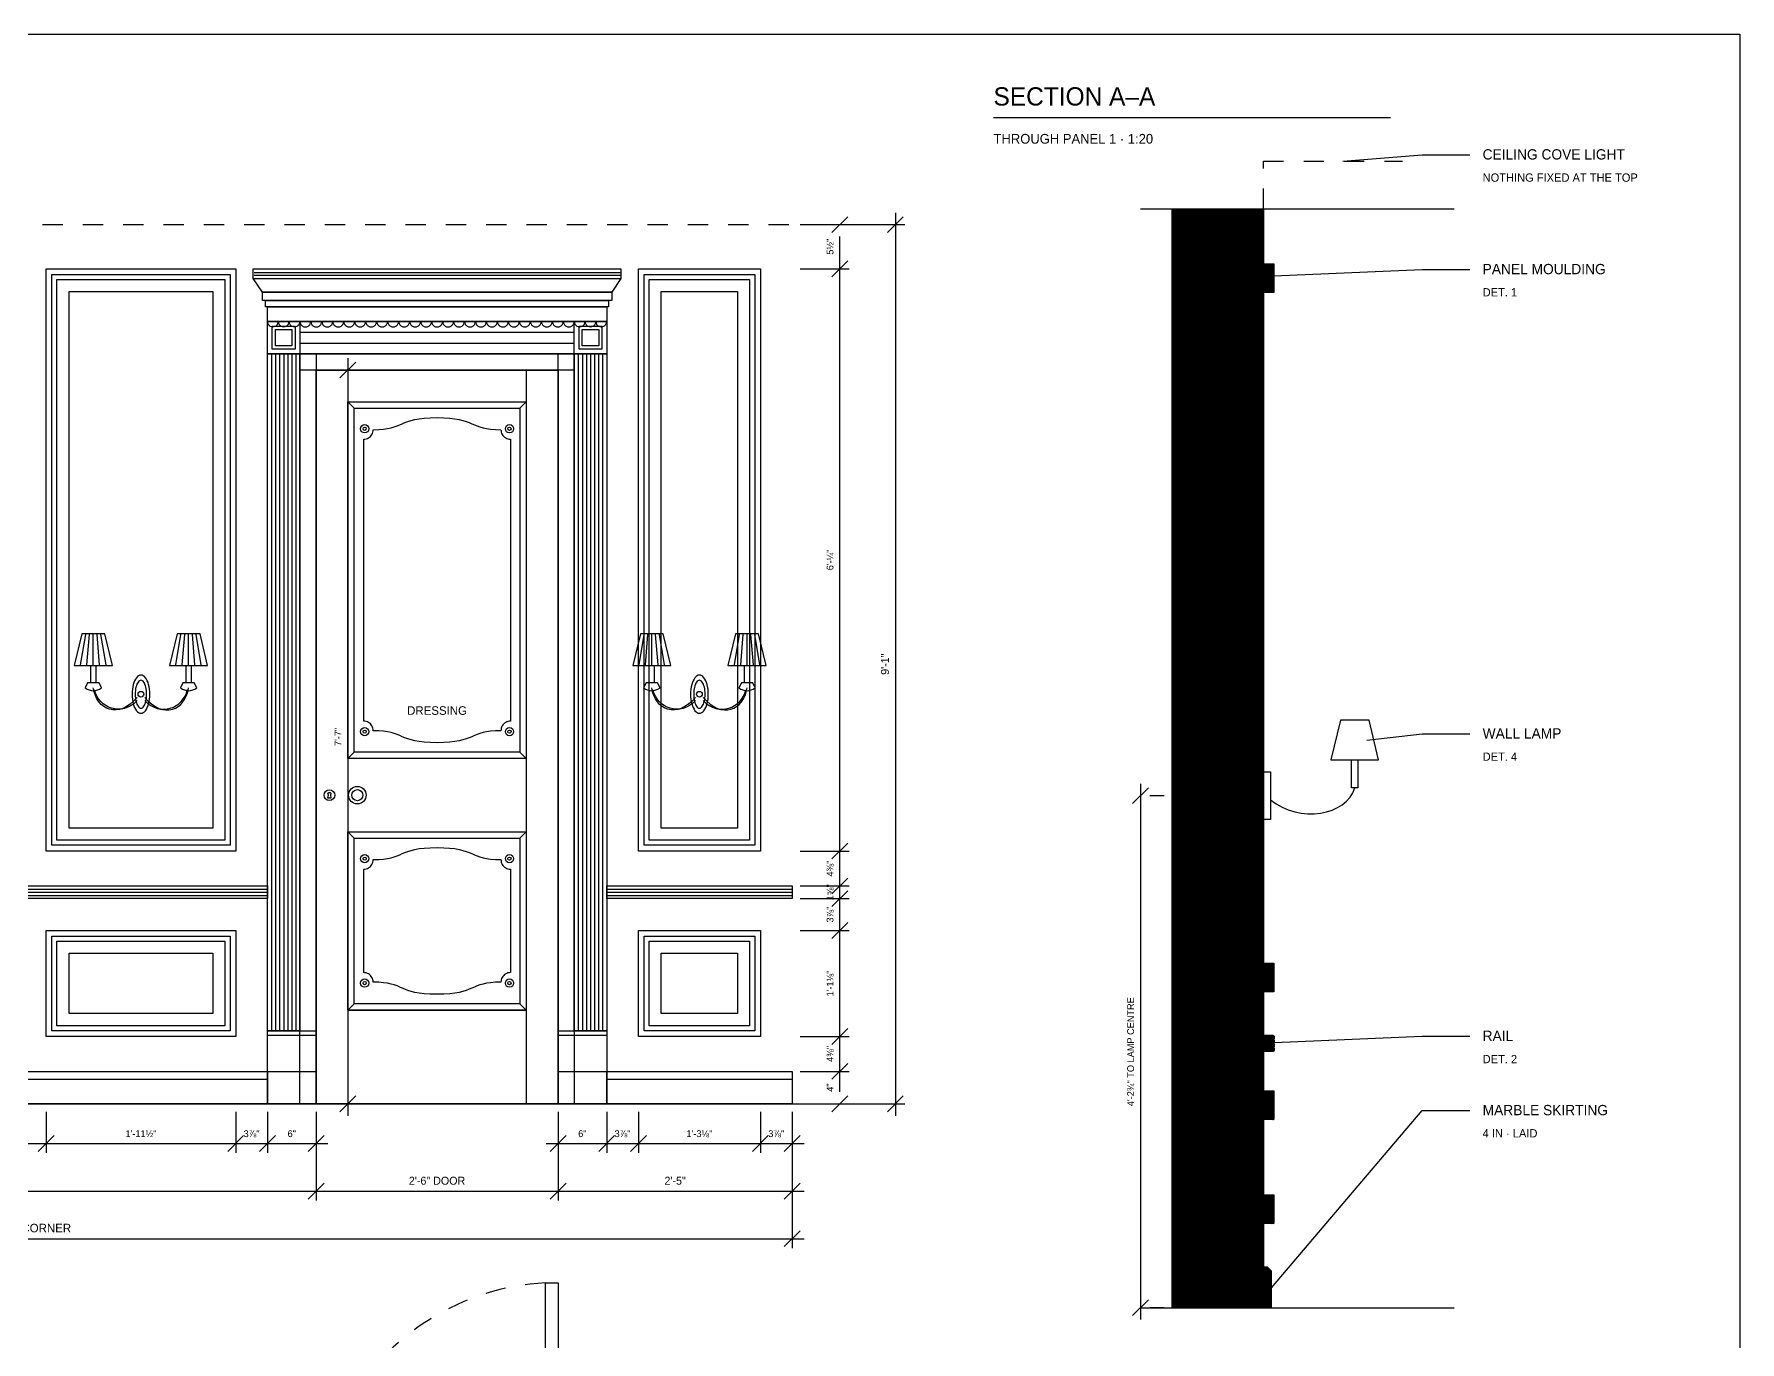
# Model space of a CAD drawing. Header units: inches. Extents: x 0.3 to 16.2, y 0.3 to 11.4.
# Drawn here: x 7.76 to 16.22, y 4.89 to 11.38 of the extents above; entities that cross this region are included whole.
import ezdxf
from ezdxf.enums import TextEntityAlignment as Align

# ---------------------------------------------------------------- set-up
doc = ezdxf.new("R2010")
doc.units = ezdxf.units.IN
doc.header["$LTSCALE"] = 0.009843
doc.header["$MEASUREMENT"] = 0
doc.linetypes.add('DASHED', pattern=[0.6, 0.5, -0.1])
for name, color, linetype in [('DIMENSIONS', 1, 'Continuous'), ('GEOMETRY', 7, 'Continuous'), ('HATCH', 8, 'Continuous'), ('TEXT', 7, 'Continuous')]:
    doc.layers.add(name, color=color, linetype=linetype)

msp = doc.modelspace()

# ---------------------------------------------------------------- hatches: boundary and pattern name
at = {"layer": 'HATCH'}
h = msp.add_hatch(dxfattribs=at)
h.set_pattern_fill('ANSI31', scale=0.015748031)
h.paths.add_polyline_path([(13.4055, 10.5118), (13.8583, 10.5118), (13.8583, 5.061), (13.4055, 5.061), (13.4055, 10.5118)])
h = msp.add_hatch(dxfattribs=at)
h.set_pattern_fill('ANSI31', scale=0.015748031)
h.paths.add_polyline_path([(13.8583, 10.2382), (13.9094, 10.2382), (13.9094, 10.0965), (13.8583, 10.0965), (13.8583, 10.2382)])
h = msp.add_hatch(dxfattribs=at)
h.set_pattern_fill('ANSI31', scale=0.015748031)
h.paths.add_polyline_path([(13.8583, 6.7697), (13.9094, 6.7697), (13.9094, 6.628), (13.8583, 6.628), (13.8583, 6.7697)])
h = msp.add_hatch(dxfattribs=at)
h.set_pattern_fill('ANSI31', scale=0.015748031)
h.paths.add_polyline_path([(13.8583, 6.3327), (13.9035, 6.3327), (13.9048, 6.3328), (13.9061, 6.333), (13.9073, 6.3334), (13.9085, 6.334), (13.9095, 6.3347), (13.9105, 6.3356), (13.9114, 6.3365), (13.9121, 6.3376), (13.9126, 6.3388), (13.9131, 6.34), (13.9133, 6.3412), (13.9134, 6.3425), (13.9133, 6.3438), (13.9131, 6.3451), (13.9126, 6.3463), (13.9121, 6.3474), (13.9114, 6.3485), (13.9105, 6.3495), (13.9095, 6.3503), (13.9085, 6.351), (13.9073, 6.3516), (13.9061, 6.352), (13.9048, 6.3523), (13.9035, 6.3524), (13.9048, 6.3524), (13.9061, 6.3527), (13.9073, 6.3531), (13.9085, 6.3537), (13.9095, 6.3544), (13.9105, 6.3552), (13.9114, 6.3562), (13.9121, 6.3573), (13.9126, 6.3584), (13.9131, 6.3597), (13.9133, 6.3609), (13.9134, 6.3622), (13.9133, 6.3635), (13.9131, 6.3648), (13.9126, 6.366), (13.9121, 6.3671), (13.9114, 6.3682), (13.9105, 6.3692), (13.9095, 6.37), (13.9085, 6.3707), (13.9073, 6.3713), (13.9061, 6.3717), (13.9048, 6.372), (13.9035, 6.372), (13.9048, 6.3721), (13.9061, 6.3724), (13.9073, 6.3728), (13.9085, 6.3734), (13.9095, 6.3741), (13.9105, 6.3749), (13.9114, 6.3759), (13.9121, 6.377), (13.9126, 6.3781), (13.9131, 6.3793), (13.9133, 6.3806), (13.9134, 6.3819), (13.9133, 6.3832), (13.9131, 6.3844), (13.9126, 6.3857), (13.9121, 6.3868), (13.9114, 6.3879), (13.9105, 6.3888), (13.9095, 6.3897), (13.9085, 6.3904), (13.9073, 6.391), (13.9061, 6.3914), (13.9048, 6.3916), (13.9035, 6.3917), (13.9048, 6.3918), (13.9061, 6.3921), (13.9073, 6.3925), (13.9085, 6.3931), (13.9095, 6.3938), (13.9105, 6.3946), (13.9114, 6.3956), (13.9121, 6.3967), (13.9126, 6.3978), (13.9131, 6.399), (13.9133, 6.4003), (13.9134, 6.4016), (13.9133, 6.4029), (13.9131, 6.4041), (13.9126, 6.4053), (13.9121, 6.4065), (13.9114, 6.4076), (13.9105, 6.4085), (13.9095, 6.4094), (13.9085, 6.4101), (13.9073, 6.4107), (13.9061, 6.4111), (13.9048, 6.4113), (13.9035, 6.4114), (13.8583, 6.4114), (13.8583, 6.3327)])
h = msp.add_hatch(dxfattribs=at)
h.set_pattern_fill('ANSI31', scale=0.015748031)
h.paths.add_polyline_path([(13.8583, 6.1358), (13.9094, 6.1358), (13.9094, 5.9941), (13.8583, 5.9941), (13.8583, 6.1358)])
h = msp.add_hatch(dxfattribs=at)
h.set_pattern_fill('ANSI31', scale=0.015748031)
h.paths.add_polyline_path([(13.8583, 5.6201), (13.9094, 5.6201), (13.9094, 5.4783), (13.8583, 5.4783), (13.8583, 5.6201)])
h = msp.add_hatch(dxfattribs=at)
h.set_pattern_fill('ANSI31', scale=0.015748031)
h.paths.add_polyline_path([(13.8583, 5.061), (13.8976, 5.061), (13.8976, 5.2421), (13.878, 5.2618), (13.8583, 5.2618), (13.8583, 5.061)])

# ---------------------------------------------------------------- linework, layer by layer
at = {"layer": 'DIMENSIONS'}
for p, q in [((12.0331, 10.4921), (12.0331, 6.0134)), ((11.5606, 10.4331), (11.8047, 10.4331)), ((11.5606, 10.4331), (12.0803, 10.4331)), ((11.7181, 10.3937), (11.7969, 10.4724)), ((11.9937, 10.3937), (12.0724, 10.4724)), ((11.7575, 6.1315), (11.7575, 10.374)), ((11.7181, 10.1748), (11.7969, 10.2535)), ((11.5606, 10.2142), (11.8047, 10.2142)), ((9.2787, 9.6724), (9.3575, 9.7512)), ((9.3181, 9.7709), (9.3181, 6.0134)), ((9.2, 9.7118), (9.3654, 9.7118)), ((13.2087, 7.561), (13.2874, 7.6398)), ((13.248, 7.6594), (13.248, 5.002)), ((13.3661, 7.6004), (13.2953, 7.6004)), ((11.7181, 7.2866), (11.7969, 7.3654)), ((11.5606, 7.326), (11.8047, 7.326)), ((11.7181, 7.1134), (11.7969, 7.1921)), ((11.5606, 7.1528), (11.8047, 7.1528)), ((11.7181, 7.0504), (11.7969, 7.1291)), ((11.5606, 7.0898), (11.8047, 7.0898)), ((11.7181, 6.8929), (11.7969, 6.9717)), ((11.5606, 6.9323), (11.8047, 6.9323)), ((11.7181, 6.3669), (11.7969, 6.4457)), ((11.5606, 6.4063), (11.8047, 6.4063)), ((11.7181, 6.1937), (11.7969, 6.2724)), ((11.5606, 6.2331), (11.8047, 6.2331)), ((9.2787, 6.0331), (9.3575, 6.1118)), ((11.7181, 6.0331), (11.7969, 6.1118)), ((11.9937, 6.0331), (12.0724, 6.1118)), ((7.8224, 6.0331), (7.8224, 5.8283)), ((8.7622, 6.0331), (8.7622, 5.8283)), ((8.9197, 6.0331), (8.9197, 5.8283)), ((9.1606, 6.0331), (9.1606, 5.8283)), ((9.1606, 6.0331), (9.1606, 5.5921)), ((9.2, 6.0724), (9.3654, 6.0724)), ((10.3606, 6.0331), (10.3606, 5.8283)), ((10.3606, 6.0331), (10.3606, 5.5921)), ((10.6016, 6.0331), (10.6016, 5.8283)), ((10.7591, 6.0331), (10.7591, 5.8283)), ((11.3638, 6.0331), (11.3638, 5.8283)), ((11.5213, 6.0331), (11.5213, 5.8283)), ((11.5213, 6.0331), (11.5213, 5.5921)), ((11.5213, 6.0331), (11.5213, 5.3559)), ((11.5606, 6.0724), (11.8047, 6.0724)), ((11.5606, 6.0724), (12.0803, 6.0724)), ((2.3819, 5.8756), (9.2197, 5.8756)), ((7.7831, 5.8362), (7.8618, 5.915)), ((8.7228, 5.8362), (8.8016, 5.915)), ((8.8803, 5.8362), (8.9591, 5.915)), ((9.1213, 5.8362), (9.2, 5.915)), ((10.3016, 5.8756), (11.5803, 5.8756)), ((10.3213, 5.8362), (10.4, 5.915)), ((10.5622, 5.8362), (10.6409, 5.915)), ((10.7197, 5.8362), (10.7984, 5.915)), ((11.3244, 5.8362), (11.4031, 5.915)), ((11.4819, 5.8362), (11.5606, 5.915)), ((9.1213, 5.6), (9.2, 5.6787)), ((10.3213, 5.6), (10.4, 5.6787)), ((11.4819, 5.6), (11.5606, 5.6787)), ((2.3819, 5.6394), (11.5803, 5.6394)), ((11.4819, 5.3638), (11.5606, 5.4425)), ((2.3819, 5.4031), (11.5803, 5.4031)), ((13.2087, 5.0217), (13.2874, 5.1004)), ((13.3661, 5.061), (13.2953, 5.061))]:
    msp.add_line(p, q, dxfattribs=at)
at = {"layer": 'GEOMETRY'}
for p, q in [((12.5197, 10.9646), (14.4882, 10.9646)), ((13.248, 10.5118), (14.8031, 10.5118)), ((8.8488, 10.1652), (10.6724, 10.1652)), ((8.8535, 10.1958), (10.6677, 10.1958)), ((8.8535, 10.1821), (10.6677, 10.1821)), ((9.0803, 9.8992), (10.4409, 9.8992)), ((9.0803, 9.8457), (10.4409, 9.8457)), ((8.9197, 9.7921), (9.0803, 9.7921)), ((8.9398, 9.7921), (8.9398, 6.4346)), ((8.9598, 9.7921), (8.9598, 6.4346)), ((8.9799, 9.7921), (8.9799, 6.4346)), ((9, 9.7921), (9, 6.4346)), ((9.0201, 9.7921), (9.0201, 6.4346)), ((9.0402, 9.7921), (9.0402, 6.4346)), ((9.0602, 9.7921), (9.0602, 6.4346)), ((10.4409, 9.7921), (10.6016, 9.7921)), ((10.461, 9.7921), (10.461, 6.4346)), ((10.4811, 9.7921), (10.4811, 6.4346)), ((10.5012, 9.7921), (10.5012, 6.4346)), ((10.5213, 9.7921), (10.5213, 6.4346)), ((10.5413, 9.7921), (10.5413, 6.4346)), ((10.5614, 9.7921), (10.5614, 6.4346)), ((10.5815, 9.7921), (10.5815, 6.4346)), ((9.3181, 9.7118), (9.3181, 9.5543)), ((10.2031, 9.7118), (10.2031, 9.5543)), ((9.3181, 9.5543), (10.2031, 9.5543)), ((9.3181, 9.5543), (9.3496, 9.5228)), ((10.2031, 9.5543), (10.1717, 9.5228)), ((7.9931, 8.2488), (8.0183, 8.4)), ((8.0246, 8.2488), (8.0372, 8.4)), ((8.0561, 8.2488), (8.0561, 8.4)), ((8.0876, 8.2488), (8.075, 8.4)), ((8.1191, 8.2488), (8.0939, 8.4)), ((8.4655, 8.2488), (8.4907, 8.4)), ((8.497, 8.2488), (8.5096, 8.4)), ((8.5285, 8.2488), (8.5285, 8.4)), ((8.56, 8.2488), (8.5474, 8.4)), ((8.5915, 8.2488), (8.5663, 8.4)), ((10.7622, 8.2488), (10.7874, 8.4)), ((10.7937, 8.2488), (10.8063, 8.4)), ((10.8252, 8.2488), (10.8252, 8.4)), ((10.8567, 8.2488), (10.8441, 8.4)), ((10.8882, 8.2488), (10.863, 8.4)), ((11.2346, 8.2488), (11.2598, 8.4)), ((11.2661, 8.2488), (11.2787, 8.4)), ((11.2976, 8.2488), (11.2976, 8.4)), ((11.3291, 8.2488), (11.3165, 8.4)), ((11.3606, 8.2488), (11.3354, 8.4)), ((9.3181, 7.7843), (9.3496, 7.8157)), ((9.3181, 7.7843), (9.3181, 7.422)), ((10.2031, 7.7843), (10.1717, 7.8157)), ((10.2031, 7.7843), (10.2031, 7.422)), ((9.3181, 7.422), (9.3496, 7.3906)), ((10.2031, 7.422), (10.1717, 7.3906)), ((2.4409, 7.137), (8.9197, 7.137)), ((2.4409, 7.1213), (8.9197, 7.1213)), ((2.4409, 7.1055), (8.9197, 7.1055)), ((10.6016, 7.137), (11.5213, 7.137)), ((10.6016, 7.1213), (11.5213, 7.1213)), ((10.6016, 7.1055), (11.5213, 7.1055)), ((9.3181, 6.537), (9.3496, 6.5685)), ((9.3181, 6.537), (10.2031, 6.537)), ((9.3181, 6.537), (9.3181, 6.0724)), ((10.2031, 6.537), (10.1717, 6.5685)), ((10.2031, 6.537), (10.2031, 6.0724)), ((8.9197, 6.4126), (9.1606, 6.4126)), ((10.3606, 6.4126), (10.6016, 6.4126)), ((2.8819, 6.1937), (8.9197, 6.1937)), ((8.9197, 6.2331), (9.1606, 6.2331)), ((10.3606, 6.2331), (10.6016, 6.2331)), ((10.6016, 6.1937), (11.5213, 6.1937)), ((2.2047, 6.0724), (11.7575, 6.0724)), ((13.248, 5.061), (14.8031, 5.061))]:
    msp.add_line(p, q, dxfattribs=at)
at = {"layer": 'GEOMETRY', "linetype": 'DASHED'}
msp.add_line((2.2047, 10.4331), (11.7575, 10.4331), dxfattribs=at)
at = {"layer": 'GEOMETRY'}
for points in [[(0.315, 11.378), (16.2205, 11.378), (16.2205, 0.315), (0.315, 0.315), (0.315, 11.378)], [(14.252, 10.748), (14.6457, 10.7795), (14.8819, 10.7795)], [(13.4055, 10.5118), (13.8583, 10.5118), (13.8583, 5.061), (13.4055, 5.061), (13.4055, 10.5118)], [(13.8583, 10.2382), (13.9094, 10.2382), (13.9094, 10.0965), (13.8583, 10.0965), (13.8583, 10.2382)], [(7.8224, 10.2142), (8.7622, 10.2142), (8.7622, 7.326), (7.8224, 7.326), (7.8224, 10.2142)], [(7.8507, 10.1858), (8.7339, 10.1858), (8.7339, 7.3543), (7.8507, 7.3543), (7.8507, 10.1858)], [(7.8759, 10.1606), (8.7087, 10.1606), (8.7087, 7.3795), (7.8759, 7.3795), (7.8759, 10.1606)], [(8.8488, 10.2142), (10.6724, 10.2142), (10.6724, 10.1652), (10.6268, 10.0976), (8.8945, 10.0976), (8.8488, 10.1652), (8.8488, 10.2142)], [(10.7591, 10.2142), (11.3638, 10.2142), (11.3638, 7.326), (10.7591, 7.326), (10.7591, 10.2142)], [(10.7874, 10.1858), (11.3354, 10.1858), (11.3354, 7.3543), (10.7874, 7.3543), (10.7874, 10.1858)], [(10.8126, 10.1606), (11.3102, 10.1606), (11.3102, 7.3795), (10.8126, 7.3795), (10.8126, 10.1606)], [(13.9094, 10.1791), (14.6457, 10.2106), (14.8819, 10.2106)], [(7.9357, 10.1008), (8.6488, 10.1008), (8.6488, 7.4394), (7.9357, 7.4394), (7.9357, 10.1008)], [(8.8945, 10.0976), (10.6268, 10.0976), (10.6268, 10.0567), (8.8945, 10.0567), (8.8945, 10.0976)], [(10.8724, 10.1008), (11.2504, 10.1008), (11.2504, 7.4394), (10.8724, 7.4394), (10.8724, 10.1008)], [(8.9102, 10.0567), (10.611, 10.0567), (10.611, 10.0252), (8.9102, 10.0252), (8.9102, 10.0567)], [(8.9197, 10.0252), (10.6016, 10.0252), (10.6016, 9.9528), (8.9197, 9.9528), (8.9197, 10.0252)], [(8.9197, 9.9528), (9.0803, 9.9528), (9.0803, 6.4346), (8.9197, 6.4346), (8.9197, 9.9528)], [(8.9197, 9.9528), (10.6016, 9.9528), (10.6016, 9.7921), (8.9197, 9.7921), (8.9197, 9.9528)], [(8.9197, 9.9528), (9.0803, 9.9528), (9.0803, 9.7921), (8.9197, 9.7921), (8.9197, 9.9528)], [(8.9433, 9.9291), (9.0567, 9.9291), (9.0567, 9.8157), (8.9433, 9.8157), (8.9433, 9.9291)], [(8.9591, 9.9134), (9.0409, 9.9134), (9.0409, 9.8315), (8.9591, 9.8315), (8.9591, 9.9134)], [(10.4409, 9.9528), (10.6016, 9.9528), (10.6016, 6.4346), (10.4409, 6.4346), (10.4409, 9.9528)], [(10.4409, 9.9528), (10.6016, 9.9528), (10.6016, 9.7921), (10.4409, 9.7921), (10.4409, 9.9528)], [(10.4646, 9.9291), (10.578, 9.9291), (10.578, 9.8157), (10.4646, 9.8157), (10.4646, 9.9291)], [(10.4803, 9.9134), (10.5622, 9.9134), (10.5622, 9.8315), (10.4803, 9.8315), (10.4803, 9.9134)], [(9.0803, 9.7921), (9.1606, 9.7921), (9.1606, 6.0724), (9.0803, 6.0724), (9.0803, 9.7921)], [(9.0803, 9.7921), (10.4409, 9.7921), (10.4409, 9.7118), (9.0803, 9.7118), (9.0803, 9.7921)], [(10.3606, 9.7921), (10.4409, 9.7921), (10.4409, 6.0724), (10.3606, 6.0724), (10.3606, 9.7921)], [(9.1606, 9.7118), (10.3606, 9.7118), (10.3606, 6.0724), (9.1606, 6.0724), (9.1606, 9.7118)], [(9.1606, 9.7118), (10.3606, 9.7118), (10.3606, 6.0724), (9.1606, 6.0724), (9.1606, 9.7118)], [(9.3181, 9.5543), (10.2031, 9.5543), (10.2031, 7.7843), (9.3181, 7.7843), (9.3181, 9.5543)], [(9.3496, 9.5228), (10.1717, 9.5228), (10.1717, 7.8157), (9.3496, 7.8157), (9.3496, 9.5228)], [(9.3969, 7.9701), (9.3969, 9.3685)], [(10.1244, 9.3685), (10.1244, 7.9701)], [(7.9616, 8.2457), (8.1506, 8.2457), (8.1128, 8.4031), (7.9994, 8.4031), (7.9616, 8.2457)], [(8.434, 8.2457), (8.623, 8.2457), (8.5852, 8.4031), (8.4718, 8.4031), (8.434, 8.2457)], [(10.7307, 8.2457), (10.9197, 8.2457), (10.8819, 8.4031), (10.7685, 8.4031), (10.7307, 8.2457)], [(11.2031, 8.2457), (11.3921, 8.2457), (11.3543, 8.4031), (11.2409, 8.4031), (11.2031, 8.2457)], [(8.0435, 8.2457), (8.0687, 8.2457), (8.0687, 8.1606), (8.0435, 8.1606), (8.0435, 8.2457)], [(8.5159, 8.2457), (8.5411, 8.2457), (8.5411, 8.1606), (8.5159, 8.1606), (8.5159, 8.2457)], [(10.8126, 8.2457), (10.8378, 8.2457), (10.8378, 8.1606), (10.8126, 8.1606), (10.8126, 8.2457)], [(11.285, 8.2457), (11.3102, 8.2457), (11.3102, 8.1606), (11.285, 8.1606), (11.285, 8.2457)], [(8.097, 8.1354), (8.0844, 8.1606), (8.0277, 8.1606), (8.0151, 8.1354)], [(8.5694, 8.1354), (8.5569, 8.1606), (8.5002, 8.1606), (8.4876, 8.1354)], [(10.8661, 8.1354), (10.8535, 8.1606), (10.7969, 8.1606), (10.7843, 8.1354)], [(11.3386, 8.1354), (11.326, 8.1606), (11.2693, 8.1606), (11.2567, 8.1354)], [(14.1929, 7.7776), (14.4291, 7.7776), (14.3819, 7.9744), (14.2402, 7.9744), (14.1929, 7.7776)], [(14.3701, 7.876), (14.6457, 7.9075), (14.8819, 7.9075)], [(13.8583, 7.7185), (13.8937, 7.7185), (13.8937, 7.4823), (13.8583, 7.4823), (13.8583, 7.7185)], [(14.2953, 7.7776), (14.3268, 7.7776), (14.3268, 7.6398), (14.2953, 7.6398), (14.2953, 7.7776)], [(9.2315, 7.6047), (9.2339, 7.5874), (9.2197, 7.5874), (9.222, 7.6047)], [(9.3181, 7.422), (10.2031, 7.422), (10.2031, 6.537), (9.3181, 6.537), (9.3181, 7.422)], [(9.3496, 7.3906), (10.1717, 7.3906), (10.1717, 6.5685), (9.3496, 6.5685), (9.3496, 7.3906)], [(9.3969, 6.7228), (9.3969, 7.2362)], [(10.1244, 7.2362), (10.1244, 6.7228)], [(2.4409, 7.1528), (8.9197, 7.1528), (8.9197, 7.0898), (2.4409, 7.0898), (2.4409, 7.1528)], [(10.6016, 7.1528), (11.5213, 7.1528), (11.5213, 7.0898), (10.6016, 7.0898), (10.6016, 7.1528)], [(7.8224, 6.9323), (8.7622, 6.9323), (8.7622, 6.4063), (7.8224, 6.4063), (7.8224, 6.9323)], [(7.8507, 6.9039), (8.7339, 6.9039), (8.7339, 6.4346), (7.8507, 6.4346), (7.8507, 6.9039)], [(7.8759, 6.8787), (8.7087, 6.8787), (8.7087, 6.4598), (7.8759, 6.4598), (7.8759, 6.8787)], [(10.7591, 6.9323), (11.3638, 6.9323), (11.3638, 6.4063), (10.7591, 6.4063), (10.7591, 6.9323)], [(10.7874, 6.9039), (11.3354, 6.9039), (11.3354, 6.4346), (10.7874, 6.4346), (10.7874, 6.9039)], [(10.8126, 6.8787), (11.3102, 6.8787), (11.3102, 6.4598), (10.8126, 6.4598), (10.8126, 6.8787)], [(7.9357, 6.8189), (8.6488, 6.8189), (8.6488, 6.5197), (7.9357, 6.5197), (7.9357, 6.8189)], [(10.8724, 6.8189), (11.2504, 6.8189), (11.2504, 6.5197), (10.8724, 6.5197), (10.8724, 6.8189)], [(13.8583, 6.7697), (13.9094, 6.7697), (13.9094, 6.628), (13.8583, 6.628), (13.8583, 6.7697)], [(8.9197, 6.4346), (9.1606, 6.4346), (9.1606, 6.0724), (8.9197, 6.0724), (8.9197, 6.4346)], [(10.3606, 6.4346), (10.6016, 6.4346), (10.6016, 6.0724), (10.3606, 6.0724), (10.3606, 6.4346)], [(13.9035, 6.4114), (13.8583, 6.4114), (13.8583, 6.3327)], [(13.9134, 6.376), (14.6457, 6.4075), (14.8819, 6.4075)], [(13.8583, 6.3327), (13.9035, 6.3327)], [(2.8819, 6.2331), (8.9197, 6.2331), (8.9197, 6.0724), (2.8819, 6.0724), (2.8819, 6.2331)], [(10.6016, 6.2331), (11.5213, 6.2331), (11.5213, 6.0724), (10.6016, 6.0724), (10.6016, 6.2331)], [(13.8583, 6.1358), (13.9094, 6.1358), (13.9094, 5.9941), (13.8583, 5.9941), (13.8583, 6.1358)], [(13.8976, 5.1594), (14.6457, 6.0394), (14.8819, 6.0394)], [(13.8583, 5.6201), (13.9094, 5.6201), (13.9094, 5.4783), (13.8583, 5.4783), (13.8583, 5.6201)], [(13.8583, 5.061), (13.8976, 5.061), (13.8976, 5.2421), (13.878, 5.2618), (13.8583, 5.2618), (13.8583, 5.061)], [(10.2976, 5.1843), (10.3606, 5.1843), (10.3606, 3.9843), (10.2976, 3.9843), (10.2976, 5.1843)]]:
    msp.add_lwpolyline(points, dxfattribs=at)
at = {"layer": 'GEOMETRY', "linetype": 'DASHED'}
msp.add_lwpolyline([(13.8583, 10.5118), (13.8583, 10.748), (14.5472, 10.748)], dxfattribs=at)
at = {"layer": 'GEOMETRY'}
for centre, radius in [((9.4016, 9.4205), 0.0205), ((9.4016, 9.4205), 0.00819), ((10.1197, 9.4205), 0.0205), ((10.1197, 9.4205), 0.00819), ((8.2923, 8.1039), 0.0142), ((11.0614, 8.1039), 0.0142), ((9.4016, 7.9181), 0.0205), ((9.4016, 7.9181), 0.00819), ((10.1197, 7.9181), 0.0205), ((10.1197, 7.9181), 0.00819), ((9.2268, 7.6031), 0.0268), ((9.3654, 7.6031), 0.0433), ((9.3654, 7.6031), 0.0276), ((9.4016, 7.2882), 0.0205), ((9.4016, 7.2882), 0.00819), ((10.1197, 7.2882), 0.0205), ((10.1197, 7.2882), 0.00819), ((9.4016, 6.6709), 0.0205), ((10.1197, 6.6709), 0.0205), ((9.4016, 6.6709), 0.00819), ((10.1197, 6.6709), 0.00819)]:
    msp.add_circle(centre, radius, dxfattribs=at)
for points, knots in [([(8.9197, 9.9528), (8.9197, 9.9481), (8.9209, 9.9434), (8.9233, 9.9394), (8.9256, 9.9353), (8.929, 9.9319), (8.9331, 9.9296), (8.9371, 9.9272), (8.9418, 9.926), (8.9465, 9.926), (8.9512, 9.926), (8.9558, 9.9272), (8.9598, 9.9296), (8.9639, 9.9319), (8.9673, 9.9353), (8.9696, 9.9394), (8.972, 9.9434), (8.9732, 9.9481), (8.9732, 9.9528)], [0, 0, 0, 0, 1, 1, 1, 2, 2, 2, 3, 3, 3, 4, 4, 4, 5, 5, 5, 6, 6, 6, 6]), ([(8.9732, 9.9528), (8.9732, 9.9481), (8.9745, 9.9434), (8.9768, 9.9394), (8.9792, 9.9353), (8.9825, 9.9319), (8.9866, 9.9296), (8.9907, 9.9272), (8.9953, 9.926), (9, 9.926), (9.0047, 9.926), (9.0093, 9.9272), (9.0134, 9.9296), (9.0175, 9.9319), (9.0208, 9.9353), (9.0232, 9.9394), (9.0255, 9.9434), (9.0268, 9.9481), (9.0268, 9.9528)], [0, 0, 0, 0, 1, 1, 1, 2, 2, 2, 3, 3, 3, 4, 4, 4, 5, 5, 5, 6, 6, 6, 6]), ([(9.0268, 9.9528), (9.0268, 9.9481), (9.028, 9.9434), (9.0304, 9.9394), (9.0327, 9.9353), (9.0361, 9.9319), (9.0402, 9.9296), (9.0442, 9.9272), (9.0488, 9.926), (9.0535, 9.926), (9.0582, 9.926), (9.0629, 9.9272), (9.0669, 9.9296), (9.071, 9.9319), (9.0744, 9.9353), (9.0767, 9.9394), (9.0791, 9.9434), (9.0803, 9.9481), (9.0803, 9.9528)], [0, 0, 0, 0, 1, 1, 1, 2, 2, 2, 3, 3, 3, 4, 4, 4, 5, 5, 5, 6, 6, 6, 6]), ([(9.0803, 9.9528), (9.0803, 9.948), (9.0816, 9.9433), (9.084, 9.9391), (9.0863, 9.935), (9.0898, 9.9316), (9.0939, 9.9292), (9.0981, 9.9268), (9.1028, 9.9255), (9.1075, 9.9255), (9.1123, 9.9255), (9.117, 9.9268), (9.1211, 9.9292), (9.1253, 9.9316), (9.1287, 9.935), (9.1311, 9.9391), (9.1335, 9.9433), (9.1347, 9.948), (9.1347, 9.9528)], [0, 0, 0, 0, 1, 1, 1, 2, 2, 2, 3, 3, 3, 4, 4, 4, 5, 5, 5, 6, 6, 6, 6]), ([(9.1347, 9.9528), (9.1347, 9.948), (9.136, 9.9433), (9.1384, 9.9391), (9.1408, 9.935), (9.1442, 9.9316), (9.1483, 9.9292), (9.1525, 9.9268), (9.1572, 9.9255), (9.162, 9.9255), (9.1667, 9.9255), (9.1714, 9.9268), (9.1756, 9.9292), (9.1797, 9.9316), (9.1831, 9.935), (9.1855, 9.9391), (9.1879, 9.9433), (9.1892, 9.948), (9.1892, 9.9528)], [0, 0, 0, 0, 1, 1, 1, 2, 2, 2, 3, 3, 3, 4, 4, 4, 5, 5, 5, 6, 6, 6, 6]), ([(9.1892, 9.9528), (9.1892, 9.948), (9.1904, 9.9433), (9.1928, 9.9391), (9.1952, 9.935), (9.1986, 9.9316), (9.2028, 9.9292), (9.2069, 9.9268), (9.2116, 9.9255), (9.2164, 9.9255), (9.2212, 9.9255), (9.2258, 9.9268), (9.23, 9.9292), (9.2341, 9.9316), (9.2376, 9.935), (9.2399, 9.9391), (9.2423, 9.9433), (9.2436, 9.948), (9.2436, 9.9528)], [0, 0, 0, 0, 1, 1, 1, 2, 2, 2, 3, 3, 3, 4, 4, 4, 5, 5, 5, 6, 6, 6, 6]), ([(9.2436, 9.9528), (9.2436, 9.948), (9.2448, 9.9433), (9.2472, 9.9391), (9.2496, 9.935), (9.2531, 9.9316), (9.2572, 9.9292), (9.2613, 9.9268), (9.266, 9.9255), (9.2708, 9.9255), (9.2756, 9.9255), (9.2803, 9.9268), (9.2844, 9.9292), (9.2885, 9.9316), (9.292, 9.935), (9.2944, 9.9391), (9.2968, 9.9433), (9.298, 9.948), (9.298, 9.9528)], [0, 0, 0, 0, 1, 1, 1, 2, 2, 2, 3, 3, 3, 4, 4, 4, 5, 5, 5, 6, 6, 6, 6]), ([(9.298, 9.9528), (9.298, 9.948), (9.2993, 9.9433), (9.3017, 9.9391), (9.304, 9.935), (9.3075, 9.9316), (9.3116, 9.9292), (9.3158, 9.9268), (9.3205, 9.9255), (9.3252, 9.9255), (9.33, 9.9255), (9.3347, 9.9268), (9.3388, 9.9292), (9.343, 9.9316), (9.3464, 9.935), (9.3488, 9.9391), (9.3512, 9.9433), (9.3524, 9.948), (9.3524, 9.9528)], [0, 0, 0, 0, 1, 1, 1, 2, 2, 2, 3, 3, 3, 4, 4, 4, 5, 5, 5, 6, 6, 6, 6]), ([(9.3524, 9.9528), (9.3524, 9.948), (9.3537, 9.9433), (9.3561, 9.9391), (9.3585, 9.935), (9.3619, 9.9316), (9.366, 9.9292), (9.3702, 9.9268), (9.3749, 9.9255), (9.3797, 9.9255), (9.3844, 9.9255), (9.3891, 9.9268), (9.3933, 9.9292), (9.3974, 9.9316), (9.4008, 9.935), (9.4032, 9.9391), (9.4056, 9.9433), (9.4069, 9.948), (9.4069, 9.9528)], [0, 0, 0, 0, 1, 1, 1, 2, 2, 2, 3, 3, 3, 4, 4, 4, 5, 5, 5, 6, 6, 6, 6]), ([(9.4069, 9.9528), (9.4069, 9.948), (9.4081, 9.9433), (9.4105, 9.9391), (9.4129, 9.935), (9.4163, 9.9316), (9.4205, 9.9292), (9.4246, 9.9268), (9.4293, 9.9255), (9.4341, 9.9255), (9.4389, 9.9255), (9.4435, 9.9268), (9.4477, 9.9292), (9.4518, 9.9316), (9.4553, 9.935), (9.4576, 9.9391), (9.46, 9.9433), (9.4613, 9.948), (9.4613, 9.9528)], [0, 0, 0, 0, 1, 1, 1, 2, 2, 2, 3, 3, 3, 4, 4, 4, 5, 5, 5, 6, 6, 6, 6]), ([(9.4613, 9.9528), (9.4613, 9.948), (9.4625, 9.9433), (9.4649, 9.9391), (9.4673, 9.935), (9.4708, 9.9316), (9.4749, 9.9292), (9.479, 9.9268), (9.4837, 9.9255), (9.4885, 9.9255), (9.4933, 9.9255), (9.498, 9.9268), (9.5021, 9.9292), (9.5062, 9.9316), (9.5097, 9.935), (9.5121, 9.9391), (9.5145, 9.9433), (9.5157, 9.948), (9.5157, 9.9528)], [0, 0, 0, 0, 1, 1, 1, 2, 2, 2, 3, 3, 3, 4, 4, 4, 5, 5, 5, 6, 6, 6, 6]), ([(9.5157, 9.9528), (9.5157, 9.948), (9.517, 9.9433), (9.5194, 9.9391), (9.5218, 9.935), (9.5252, 9.9316), (9.5293, 9.9292), (9.5335, 9.9268), (9.5382, 9.9255), (9.5429, 9.9255), (9.5477, 9.9255), (9.5524, 9.9268), (9.5565, 9.9292), (9.5607, 9.9316), (9.5641, 9.935), (9.5665, 9.9391), (9.5689, 9.9433), (9.5701, 9.948), (9.5701, 9.9528)], [0, 0, 0, 0, 1, 1, 1, 2, 2, 2, 3, 3, 3, 4, 4, 4, 5, 5, 5, 6, 6, 6, 6]), ([(9.5701, 9.9528), (9.5701, 9.948), (9.5714, 9.9433), (9.5738, 9.9391), (9.5762, 9.935), (9.5796, 9.9316), (9.5837, 9.9292), (9.5879, 9.9268), (9.5926, 9.9255), (9.5974, 9.9255), (9.6021, 9.9255), (9.6068, 9.9268), (9.611, 9.9292), (9.6151, 9.9316), (9.6185, 9.935), (9.6209, 9.9391), (9.6233, 9.9433), (9.6246, 9.948), (9.6246, 9.9528)], [0, 0, 0, 0, 1, 1, 1, 2, 2, 2, 3, 3, 3, 4, 4, 4, 5, 5, 5, 6, 6, 6, 6]), ([(9.6246, 9.9528), (9.6246, 9.948), (9.6258, 9.9433), (9.6282, 9.9391), (9.6306, 9.935), (9.634, 9.9316), (9.6382, 9.9292), (9.6423, 9.9268), (9.647, 9.9255), (9.6518, 9.9255), (9.6566, 9.9255), (9.6612, 9.9268), (9.6654, 9.9292), (9.6695, 9.9316), (9.673, 9.935), (9.6753, 9.9391), (9.6777, 9.9433), (9.679, 9.948), (9.679, 9.9528)], [0, 0, 0, 0, 1, 1, 1, 2, 2, 2, 3, 3, 3, 4, 4, 4, 5, 5, 5, 6, 6, 6, 6]), ([(9.679, 9.9528), (9.679, 9.948), (9.6802, 9.9433), (9.6826, 9.9391), (9.685, 9.935), (9.6885, 9.9316), (9.6926, 9.9292), (9.6967, 9.9268), (9.7014, 9.9255), (9.7062, 9.9255), (9.711, 9.9255), (9.7157, 9.9268), (9.7198, 9.9292), (9.7239, 9.9316), (9.7274, 9.935), (9.7298, 9.9391), (9.7322, 9.9433), (9.7334, 9.948), (9.7334, 9.9528)], [0, 0, 0, 0, 1, 1, 1, 2, 2, 2, 3, 3, 3, 4, 4, 4, 5, 5, 5, 6, 6, 6, 6]), ([(9.7334, 9.9528), (9.7334, 9.948), (9.7347, 9.9433), (9.7371, 9.9391), (9.7395, 9.935), (9.7429, 9.9316), (9.747, 9.9292), (9.7512, 9.9268), (9.7559, 9.9255), (9.7606, 9.9255), (9.7654, 9.9255), (9.7701, 9.9268), (9.7742, 9.9292), (9.7784, 9.9316), (9.7818, 9.935), (9.7842, 9.9391), (9.7866, 9.9433), (9.7878, 9.948), (9.7878, 9.9528)], [0, 0, 0, 0, 1, 1, 1, 2, 2, 2, 3, 3, 3, 4, 4, 4, 5, 5, 5, 6, 6, 6, 6]), ([(9.7878, 9.9528), (9.7878, 9.948), (9.7891, 9.9433), (9.7915, 9.9391), (9.7939, 9.935), (9.7973, 9.9316), (9.8014, 9.9292), (9.8056, 9.9268), (9.8103, 9.9255), (9.8151, 9.9255), (9.8198, 9.9255), (9.8245, 9.9268), (9.8287, 9.9292), (9.8328, 9.9316), (9.8362, 9.935), (9.8386, 9.9391), (9.841, 9.9433), (9.8423, 9.948), (9.8423, 9.9528)], [0, 0, 0, 0, 1, 1, 1, 2, 2, 2, 3, 3, 3, 4, 4, 4, 5, 5, 5, 6, 6, 6, 6]), ([(9.8423, 9.9528), (9.8423, 9.948), (9.8435, 9.9433), (9.8459, 9.9391), (9.8483, 9.935), (9.8517, 9.9316), (9.8559, 9.9292), (9.86, 9.9268), (9.8647, 9.9255), (9.8695, 9.9255), (9.8743, 9.9255), (9.879, 9.9268), (9.8831, 9.9292), (9.8872, 9.9316), (9.8907, 9.935), (9.893, 9.9391), (9.8954, 9.9433), (9.8967, 9.948), (9.8967, 9.9528)], [0, 0, 0, 0, 1, 1, 1, 2, 2, 2, 3, 3, 3, 4, 4, 4, 5, 5, 5, 6, 6, 6, 6]), ([(9.8967, 9.9528), (9.8967, 9.948), (9.898, 9.9433), (9.9003, 9.9391), (9.9027, 9.935), (9.9062, 9.9316), (9.9103, 9.9292), (9.9144, 9.9268), (9.9191, 9.9255), (9.9239, 9.9255), (9.9287, 9.9255), (9.9334, 9.9268), (9.9375, 9.9292), (9.9416, 9.9316), (9.9451, 9.935), (9.9475, 9.9391), (9.9499, 9.9433), (9.9511, 9.948), (9.9511, 9.9528)], [0, 0, 0, 0, 1, 1, 1, 2, 2, 2, 3, 3, 3, 4, 4, 4, 5, 5, 5, 6, 6, 6, 6]), ([(9.9511, 9.9528), (9.9511, 9.948), (9.9524, 9.9433), (9.9548, 9.9391), (9.9572, 9.935), (9.9606, 9.9316), (9.9647, 9.9292), (9.9689, 9.9268), (9.9736, 9.9255), (9.9783, 9.9255), (9.9831, 9.9255), (9.9878, 9.9268), (9.9919, 9.9292), (9.9961, 9.9316), (9.9995, 9.935), (10.0019, 9.9391), (10.0043, 9.9433), (10.0055, 9.948), (10.0055, 9.9528)], [0, 0, 0, 0, 1, 1, 1, 2, 2, 2, 3, 3, 3, 4, 4, 4, 5, 5, 5, 6, 6, 6, 6]), ([(10.0055, 9.9528), (10.0055, 9.948), (10.0068, 9.9433), (10.0092, 9.9391), (10.0116, 9.935), (10.015, 9.9316), (10.0191, 9.9292), (10.0233, 9.9268), (10.028, 9.9255), (10.0328, 9.9255), (10.0375, 9.9255), (10.0422, 9.9268), (10.0464, 9.9292), (10.0505, 9.9316), (10.0539, 9.935), (10.0563, 9.9391), (10.0587, 9.9433), (10.06, 9.948), (10.06, 9.9528)], [0, 0, 0, 0, 1, 1, 1, 2, 2, 2, 3, 3, 3, 4, 4, 4, 5, 5, 5, 6, 6, 6, 6]), ([(10.06, 9.9528), (10.06, 9.948), (10.0612, 9.9433), (10.0636, 9.9391), (10.066, 9.935), (10.0694, 9.9316), (10.0736, 9.9292), (10.0777, 9.9268), (10.0824, 9.9255), (10.0872, 9.9255), (10.092, 9.9255), (10.0967, 9.9268), (10.1008, 9.9292), (10.1049, 9.9316), (10.1084, 9.935), (10.1107, 9.9391), (10.1131, 9.9433), (10.1144, 9.948), (10.1144, 9.9528)], [0, 0, 0, 0, 1, 1, 1, 2, 2, 2, 3, 3, 3, 4, 4, 4, 5, 5, 5, 6, 6, 6, 6]), ([(10.1144, 9.9528), (10.1144, 9.948), (10.1157, 9.9433), (10.118, 9.9391), (10.1204, 9.935), (10.1239, 9.9316), (10.128, 9.9292), (10.1321, 9.9268), (10.1368, 9.9255), (10.1416, 9.9255), (10.1464, 9.9255), (10.1511, 9.9268), (10.1552, 9.9292), (10.1593, 9.9316), (10.1628, 9.935), (10.1652, 9.9391), (10.1676, 9.9433), (10.1688, 9.948), (10.1688, 9.9528)], [0, 0, 0, 0, 1, 1, 1, 2, 2, 2, 3, 3, 3, 4, 4, 4, 5, 5, 5, 6, 6, 6, 6]), ([(10.1688, 9.9528), (10.1688, 9.948), (10.1701, 9.9433), (10.1725, 9.9391), (10.1749, 9.935), (10.1783, 9.9316), (10.1824, 9.9292), (10.1866, 9.9268), (10.1913, 9.9255), (10.196, 9.9255), (10.2008, 9.9255), (10.2055, 9.9268), (10.2096, 9.9292), (10.2138, 9.9316), (10.2172, 9.935), (10.2196, 9.9391), (10.222, 9.9433), (10.2232, 9.948), (10.2232, 9.9528)], [0, 0, 0, 0, 1, 1, 1, 2, 2, 2, 3, 3, 3, 4, 4, 4, 5, 5, 5, 6, 6, 6, 6]), ([(10.2232, 9.9528), (10.2232, 9.948), (10.2245, 9.9433), (10.2269, 9.9391), (10.2293, 9.935), (10.2327, 9.9316), (10.2369, 9.9292), (10.241, 9.9268), (10.2457, 9.9255), (10.2505, 9.9255), (10.2552, 9.9255), (10.2599, 9.9268), (10.2641, 9.9292), (10.2682, 9.9316), (10.2716, 9.935), (10.274, 9.9391), (10.2764, 9.9433), (10.2777, 9.948), (10.2777, 9.9528)], [0, 0, 0, 0, 1, 1, 1, 2, 2, 2, 3, 3, 3, 4, 4, 4, 5, 5, 5, 6, 6, 6, 6]), ([(10.2777, 9.9528), (10.2777, 9.948), (10.2789, 9.9433), (10.2813, 9.9391), (10.2837, 9.935), (10.2871, 9.9316), (10.2913, 9.9292), (10.2954, 9.9268), (10.3001, 9.9255), (10.3049, 9.9255), (10.3097, 9.9255), (10.3144, 9.9268), (10.3185, 9.9292), (10.3226, 9.9316), (10.3261, 9.935), (10.3284, 9.9391), (10.3308, 9.9433), (10.3321, 9.948), (10.3321, 9.9528)], [0, 0, 0, 0, 1, 1, 1, 2, 2, 2, 3, 3, 3, 4, 4, 4, 5, 5, 5, 6, 6, 6, 6]), ([(10.3321, 9.9528), (10.3321, 9.948), (10.3334, 9.9433), (10.3357, 9.9391), (10.3381, 9.935), (10.3416, 9.9316), (10.3457, 9.9292), (10.3498, 9.9268), (10.3545, 9.9255), (10.3593, 9.9255), (10.3641, 9.9255), (10.3688, 9.9268), (10.3729, 9.9292), (10.377, 9.9316), (10.3805, 9.935), (10.3829, 9.9391), (10.3853, 9.9433), (10.3865, 9.948), (10.3865, 9.9528)], [0, 0, 0, 0, 1, 1, 1, 2, 2, 2, 3, 3, 3, 4, 4, 4, 5, 5, 5, 6, 6, 6, 6]), ([(10.3865, 9.9528), (10.3865, 9.948), (10.3878, 9.9433), (10.3902, 9.9391), (10.3926, 9.935), (10.396, 9.9316), (10.4001, 9.9292), (10.4043, 9.9268), (10.409, 9.9255), (10.4137, 9.9255), (10.4185, 9.9255), (10.4232, 9.9268), (10.4273, 9.9292), (10.4315, 9.9316), (10.4349, 9.935), (10.4373, 9.9391), (10.4397, 9.9433), (10.4409, 9.948), (10.4409, 9.9528)], [0, 0, 0, 0, 1, 1, 1, 2, 2, 2, 3, 3, 3, 4, 4, 4, 5, 5, 5, 6, 6, 6, 6]), ([(10.4409, 9.9528), (10.4409, 9.9481), (10.4422, 9.9434), (10.4445, 9.9394), (10.4469, 9.9353), (10.4503, 9.9319), (10.4543, 9.9296), (10.4584, 9.9272), (10.463, 9.926), (10.4677, 9.926), (10.4724, 9.926), (10.477, 9.9272), (10.4811, 9.9296), (10.4852, 9.9319), (10.4886, 9.9353), (10.4909, 9.9394), (10.4933, 9.9434), (10.4945, 9.9481), (10.4945, 9.9528)], [0, 0, 0, 0, 1, 1, 1, 2, 2, 2, 3, 3, 3, 4, 4, 4, 5, 5, 5, 6, 6, 6, 6]), ([(10.4945, 9.9528), (10.4945, 9.9481), (10.4957, 9.9434), (10.4981, 9.9394), (10.5004, 9.9353), (10.5038, 9.9319), (10.5079, 9.9296), (10.5119, 9.9272), (10.5166, 9.926), (10.5213, 9.926), (10.526, 9.926), (10.5306, 9.9272), (10.5346, 9.9296), (10.5387, 9.9319), (10.5421, 9.9353), (10.5444, 9.9394), (10.5468, 9.9434), (10.548, 9.9481), (10.548, 9.9528)], [0, 0, 0, 0, 1, 1, 1, 2, 2, 2, 3, 3, 3, 4, 4, 4, 5, 5, 5, 6, 6, 6, 6]), ([(10.548, 9.9528), (10.548, 9.9481), (10.5493, 9.9434), (10.5516, 9.9394), (10.554, 9.9353), (10.5573, 9.9319), (10.5614, 9.9296), (10.5655, 9.9272), (10.5701, 9.926), (10.5748, 9.926), (10.5795, 9.926), (10.5841, 9.9272), (10.5882, 9.9296), (10.5923, 9.9319), (10.5956, 9.9353), (10.598, 9.9394), (10.6003, 9.9434), (10.6016, 9.9481), (10.6016, 9.9528)], [0, 0, 0, 0, 1, 1, 1, 2, 2, 2, 3, 3, 3, 4, 4, 4, 5, 5, 5, 6, 6, 6, 6]), ([(9.4441, 9.4157), (9.6024, 9.4157), (9.5644, 9.4756), (9.7606, 9.4756), (9.9569, 9.4756), (9.9189, 9.4157), (10.0772, 9.4157)], [0, 0, 0, 0, 1, 1, 1, 2, 2, 2, 2]), ([(9.3969, 9.3685), (9.4051, 9.3685), (9.4133, 9.3707), (9.4205, 9.3748), (9.4277, 9.379), (9.4336, 9.3849), (9.4378, 9.3921), (9.4419, 9.3993), (9.4441, 9.4075), (9.4441, 9.4157)], [0, 0, 0, 0, 1, 1, 1, 2, 2, 2, 3, 3, 3, 3]), ([(10.0772, 9.4157), (10.0772, 9.4075), (10.0793, 9.3993), (10.0835, 9.3921), (10.0876, 9.3849), (10.0936, 9.379), (10.1008, 9.3748), (10.108, 9.3707), (10.1161, 9.3685), (10.1244, 9.3685)], [0, 0, 0, 0, 1, 1, 1, 2, 2, 2, 3, 3, 3, 3]), ([(8.3364, 8.1039), (8.3364, 8.0874), (8.3343, 8.0711), (8.3305, 8.0567), (8.3266, 8.0423), (8.321, 8.0304), (8.3143, 8.0221), (8.3076, 8.0138), (8.3, 8.0094), (8.2923, 8.0094), (8.2845, 8.0094), (8.2769, 8.0138), (8.2702, 8.0221), (8.2635, 8.0304), (8.258, 8.0423), (8.2541, 8.0567), (8.2502, 8.0711), (8.2482, 8.0874), (8.2482, 8.1039), (8.2482, 8.1205), (8.2502, 8.1368), (8.2541, 8.1512), (8.258, 8.1655), (8.2635, 8.1775), (8.2702, 8.1858), (8.2769, 8.1941), (8.2845, 8.1984), (8.2923, 8.1984), (8.3, 8.1984), (8.3076, 8.1941), (8.3143, 8.1858), (8.321, 8.1775), (8.3266, 8.1655), (8.3305, 8.1512), (8.3343, 8.1368), (8.3364, 8.1205), (8.3364, 8.1039)], [0, 0, 0, 0, 1, 1, 1, 2, 2, 2, 3, 3, 3, 4, 4, 4, 5, 5, 5, 6, 6, 6, 7, 7, 7, 8, 8, 8, 9, 9, 9, 10, 10, 10, 11, 11, 11, 12, 12, 12, 12]), ([(8.3206, 8.1039), (8.3206, 8.0918), (8.3193, 8.0798), (8.3168, 8.0693), (8.3143, 8.0588), (8.3108, 8.05), (8.3065, 8.0439), (8.3021, 8.0378), (8.2973, 8.0346), (8.2923, 8.0346), (8.2873, 8.0346), (8.2824, 8.0378), (8.2781, 8.0439), (8.2738, 8.05), (8.2702, 8.0588), (8.2677, 8.0693), (8.2652, 8.0798), (8.2639, 8.0918), (8.2639, 8.1039), (8.2639, 8.1161), (8.2652, 8.128), (8.2677, 8.1386), (8.2702, 8.1491), (8.2738, 8.1579), (8.2781, 8.1639), (8.2824, 8.17), (8.2873, 8.1732), (8.2923, 8.1732), (8.2973, 8.1732), (8.3021, 8.17), (8.3065, 8.1639), (8.3108, 8.1579), (8.3143, 8.1491), (8.3168, 8.1386), (8.3193, 8.128), (8.3206, 8.1161), (8.3206, 8.1039)], [0, 0, 0, 0, 1, 1, 1, 2, 2, 2, 3, 3, 3, 4, 4, 4, 5, 5, 5, 6, 6, 6, 7, 7, 7, 8, 8, 8, 9, 9, 9, 10, 10, 10, 11, 11, 11, 12, 12, 12, 12]), ([(11.1055, 8.1039), (11.1055, 8.0874), (11.1035, 8.0711), (11.0996, 8.0567), (11.0957, 8.0423), (11.0902, 8.0304), (11.0835, 8.0221), (11.0768, 8.0138), (11.0692, 8.0094), (11.0614, 8.0094), (11.0537, 8.0094), (11.0461, 8.0138), (11.0394, 8.0221), (11.0327, 8.0304), (11.0271, 8.0423), (11.0232, 8.0567), (11.0194, 8.0711), (11.0173, 8.0874), (11.0173, 8.1039), (11.0173, 8.1205), (11.0194, 8.1368), (11.0232, 8.1512), (11.0271, 8.1655), (11.0327, 8.1775), (11.0394, 8.1858), (11.0461, 8.1941), (11.0537, 8.1984), (11.0614, 8.1984), (11.0692, 8.1984), (11.0768, 8.1941), (11.0835, 8.1858), (11.0902, 8.1775), (11.0957, 8.1655), (11.0996, 8.1512), (11.1035, 8.1368), (11.1055, 8.1205), (11.1055, 8.1039)], [0, 0, 0, 0, 1, 1, 1, 2, 2, 2, 3, 3, 3, 4, 4, 4, 5, 5, 5, 6, 6, 6, 7, 7, 7, 8, 8, 8, 9, 9, 9, 10, 10, 10, 11, 11, 11, 12, 12, 12, 12]), ([(11.0898, 8.1039), (11.0898, 8.0918), (11.0885, 8.0798), (11.086, 8.0693), (11.0835, 8.0588), (11.0799, 8.05), (11.0756, 8.0439), (11.0713, 8.0378), (11.0664, 8.0346), (11.0614, 8.0346), (11.0564, 8.0346), (11.0516, 8.0378), (11.0472, 8.0439), (11.0429, 8.05), (11.0394, 8.0588), (11.0369, 8.0693), (11.0344, 8.0798), (11.0331, 8.0918), (11.0331, 8.1039), (11.0331, 8.1161), (11.0344, 8.128), (11.0369, 8.1386), (11.0394, 8.1491), (11.0429, 8.1579), (11.0472, 8.1639), (11.0516, 8.17), (11.0564, 8.1732), (11.0614, 8.1732), (11.0664, 8.1732), (11.0713, 8.17), (11.0756, 8.1639), (11.0799, 8.1579), (11.0835, 8.1491), (11.086, 8.1386), (11.0885, 8.128), (11.0898, 8.1161), (11.0898, 8.1039)], [0, 0, 0, 0, 1, 1, 1, 2, 2, 2, 3, 3, 3, 4, 4, 4, 5, 5, 5, 6, 6, 6, 7, 7, 7, 8, 8, 8, 9, 9, 9, 10, 10, 10, 11, 11, 11, 12, 12, 12, 12]), ([(9.4441, 7.9228), (9.4441, 7.9311), (9.4419, 7.9393), (9.4378, 7.9465), (9.4336, 7.9536), (9.4277, 7.9596), (9.4205, 7.9637), (9.4133, 7.9679), (9.4051, 7.9701), (9.3969, 7.9701)], [0, 0, 0, 0, 1, 1, 1, 2, 2, 2, 3, 3, 3, 3]), ([(10.1244, 7.9701), (10.1161, 7.9701), (10.108, 7.9679), (10.1008, 7.9637), (10.0936, 7.9596), (10.0876, 7.9536), (10.0835, 7.9465), (10.0793, 7.9393), (10.0772, 7.9311), (10.0772, 7.9228)], [0, 0, 0, 0, 1, 1, 1, 2, 2, 2, 3, 3, 3, 3]), ([(10.0772, 7.9228), (9.9189, 7.9228), (9.9569, 7.863), (9.7606, 7.863), (9.5644, 7.863), (9.6024, 7.9228), (9.4441, 7.9228)], [0, 0, 0, 0, 1, 1, 1, 2, 2, 2, 2]), ([(9.222, 7.6047), (9.2212, 7.6055), (9.2205, 7.6064), (9.2201, 7.6075), (9.2197, 7.6086), (9.2196, 7.6097), (9.2197, 7.6109), (9.2199, 7.612), (9.2203, 7.6131), (9.2209, 7.614), (9.2216, 7.615), (9.2225, 7.6158), (9.2235, 7.6163), (9.2245, 7.6168), (9.2256, 7.6171), (9.2268, 7.6171), (9.2279, 7.6171), (9.229, 7.6168), (9.2301, 7.6163), (9.2311, 7.6158), (9.2319, 7.615), (9.2326, 7.614), (9.2332, 7.6131), (9.2337, 7.612), (9.2338, 7.6109), (9.2339, 7.6097), (9.2338, 7.6086), (9.2334, 7.6075), (9.233, 7.6064), (9.2323, 7.6055), (9.2315, 7.6047)], [0, 0, 0, 0, 1, 1, 1, 2, 2, 2, 3, 3, 3, 4, 4, 4, 5, 5, 5, 6, 6, 6, 7, 7, 7, 8, 8, 8, 9, 9, 9, 10, 10, 10, 10]), ([(9.3969, 7.2362), (9.4051, 7.2362), (9.4133, 7.2384), (9.4205, 7.2425), (9.4277, 7.2467), (9.4336, 7.2527), (9.4378, 7.2598), (9.4419, 7.267), (9.4441, 7.2752), (9.4441, 7.2835)], [0, 0, 0, 0, 1, 1, 1, 2, 2, 2, 3, 3, 3, 3]), ([(9.4441, 7.2835), (9.6024, 7.2835), (9.5644, 7.3433), (9.7606, 7.3433), (9.9569, 7.3433), (9.9189, 7.2835), (10.0772, 7.2835)], [0, 0, 0, 0, 1, 1, 1, 2, 2, 2, 2]), ([(10.0772, 7.2835), (10.0772, 7.2752), (10.0793, 7.267), (10.0835, 7.2598), (10.0876, 7.2527), (10.0936, 7.2467), (10.1008, 7.2425), (10.108, 7.2384), (10.1161, 7.2362), (10.1244, 7.2362)], [0, 0, 0, 0, 1, 1, 1, 2, 2, 2, 3, 3, 3, 3]), ([(9.4441, 6.6756), (9.4441, 6.6839), (9.4419, 6.692), (9.4378, 6.6992), (9.4336, 6.7064), (9.4277, 6.7124), (9.4205, 6.7165), (9.4133, 6.7207), (9.4051, 6.7228), (9.3969, 6.7228)], [0, 0, 0, 0, 1, 1, 1, 2, 2, 2, 3, 3, 3, 3]), ([(10.1244, 6.7228), (10.1161, 6.7228), (10.108, 6.7207), (10.1008, 6.7165), (10.0936, 6.7124), (10.0876, 6.7064), (10.0835, 6.6992), (10.0793, 6.692), (10.0772, 6.6839), (10.0772, 6.6756)], [0, 0, 0, 0, 1, 1, 1, 2, 2, 2, 3, 3, 3, 3]), ([(10.0772, 6.6756), (9.9189, 6.6756), (9.9569, 6.6157), (9.7606, 6.6157), (9.5644, 6.6157), (9.6024, 6.6756), (9.4441, 6.6756)], [0, 0, 0, 0, 1, 1, 1, 2, 2, 2, 2]), ([(13.9035, 6.3917), (13.9053, 6.3917), (13.907, 6.3922), (13.9085, 6.3931), (13.91, 6.3939), (13.9112, 6.3952), (13.9121, 6.3967), (13.9129, 6.3981), (13.9134, 6.3998), (13.9134, 6.4016), (13.9134, 6.4033), (13.9129, 6.405), (13.9121, 6.4065), (13.9112, 6.408), (13.91, 6.4092), (13.9085, 6.4101), (13.907, 6.411), (13.9053, 6.4114), (13.9035, 6.4114)], [0, 0, 0, 0, 1, 1, 1, 2, 2, 2, 3, 3, 3, 4, 4, 4, 5, 5, 5, 6, 6, 6, 6]), ([(13.9035, 6.372), (13.9053, 6.372), (13.907, 6.3725), (13.9085, 6.3734), (13.91, 6.3742), (13.9112, 6.3755), (13.9121, 6.377), (13.9129, 6.3785), (13.9134, 6.3802), (13.9134, 6.3819), (13.9134, 6.3836), (13.9129, 6.3853), (13.9121, 6.3868), (13.9112, 6.3883), (13.91, 6.3895), (13.9085, 6.3904), (13.907, 6.3913), (13.9053, 6.3917), (13.9035, 6.3917)], [0, 0, 0, 0, 1, 1, 1, 2, 2, 2, 3, 3, 3, 4, 4, 4, 5, 5, 5, 6, 6, 6, 6]), ([(13.9035, 6.3524), (13.9053, 6.3524), (13.907, 6.3528), (13.9085, 6.3537), (13.91, 6.3545), (13.9112, 6.3558), (13.9121, 6.3573), (13.9129, 6.3588), (13.9134, 6.3605), (13.9134, 6.3622), (13.9134, 6.3639), (13.9129, 6.3656), (13.9121, 6.3671), (13.9112, 6.3686), (13.91, 6.3699), (13.9085, 6.3707), (13.907, 6.3716), (13.9053, 6.372), (13.9035, 6.372)], [0, 0, 0, 0, 1, 1, 1, 2, 2, 2, 3, 3, 3, 4, 4, 4, 5, 5, 5, 6, 6, 6, 6]), ([(13.9035, 6.3327), (13.9053, 6.3327), (13.907, 6.3331), (13.9085, 6.334), (13.91, 6.3349), (13.9112, 6.3361), (13.9121, 6.3376), (13.9129, 6.3391), (13.9134, 6.3408), (13.9134, 6.3425), (13.9134, 6.3442), (13.9129, 6.3459), (13.9121, 6.3474), (13.9112, 6.3489), (13.91, 6.3502), (13.9085, 6.351), (13.907, 6.3519), (13.9053, 6.3524), (13.9035, 6.3524)], [0, 0, 0, 0, 1, 1, 1, 2, 2, 2, 3, 3, 3, 4, 4, 4, 5, 5, 5, 6, 6, 6, 6])]:
    msp.add_open_spline(points, degree=3, knots=knots, dxfattribs=at)
for points in [[(8.0151, 8.1354), (8.0424, 8.1165), (8.0697, 8.1165), (8.097, 8.1354)], [(8.2734, 8.0882), (8.182, 7.978), (8.0718, 8.0252), (8.0561, 8.1354)], [(8.2734, 8.0724), (8.1978, 7.9906), (8.0813, 8.0346), (8.0624, 8.126)], [(8.3112, 8.0882), (8.4025, 7.978), (8.5128, 8.0252), (8.5285, 8.1354)], [(8.3112, 8.0724), (8.3868, 7.9906), (8.5033, 8.0346), (8.5222, 8.126)], [(8.4876, 8.1354), (8.5149, 8.1165), (8.5422, 8.1165), (8.5694, 8.1354)], [(10.7843, 8.1354), (10.8115, 8.1165), (10.8388, 8.1165), (10.8661, 8.1354)], [(11.0425, 8.0882), (10.9512, 7.978), (10.8409, 8.0252), (10.8252, 8.1354)], [(11.0425, 8.0724), (10.9669, 7.9906), (10.8504, 8.0346), (10.8315, 8.126)], [(11.0803, 8.0882), (11.1717, 7.978), (11.2819, 8.0252), (11.2976, 8.1354)], [(11.0803, 8.0724), (11.1559, 7.9906), (11.2724, 8.0346), (11.2913, 8.126)], [(11.2567, 8.1354), (11.284, 8.1165), (11.3113, 8.1165), (11.3386, 8.1354)], [(13.8937, 7.5807), (14.0354, 7.4626), (14.2717, 7.502), (14.311, 7.6398)]]:
    msp.add_open_spline(points, degree=3, dxfattribs=at)
at = {"layer": 'GEOMETRY', "linetype": 'DASHED'}
msp.add_open_spline([(10.2976, 5.1843), (10.0942, 5.1736), (9.8968, 5.1112), (9.7242, 5.0032), (9.5515, 4.8952), (9.4091, 4.7449), (9.3105, 4.5667), (9.2119, 4.3884), (9.1603, 4.1879), (9.1606, 3.9843)], degree=3, knots=[0, 0, 0, 0, 1, 1, 1, 2, 2, 2, 3, 3, 3, 3], dxfattribs=at)

# ---------------------------------------------------------------- texts
at = {"layer": 'TEXT'}
for s, height, p in [('SECTION A–A', 0.090709, (12.5197, 11.0236)), ('THROUGH PANEL 1 · 1:20', 0.048189, (12.5197, 10.8346)), ('CEILING COVE LIGHT', 0.051024, (14.9449, 10.7559)), ('NOTHING FIXED AT THE TOP', 0.041102, (14.9449, 10.6457)), ('PANEL MOULDING', 0.051024, (14.9449, 10.187)), ('DET. 1', 0.0411, (14.9449, 10.0768)), ('WALL LAMP', 0.05102, (14.9449, 7.8839)), ('DET. 4', 0.0411, (14.9449, 7.7736)), ('RAIL', 0.05102, (14.9449, 6.3839)), ('DET. 2', 0.0411, (14.9449, 6.2736)), ('MARBLE SKIRTING', 0.051024, (14.9449, 6.0157)), ('4 IN · LAID', 0.041102, (14.9449, 5.9055))]:
    msp.add_text(s, height=height, dxfattribs=at).set_placement(p)
for s, height, p in [('5½"', 0.03402, (11.726, 10.3236)), ('6\'-¼"', 0.03402, (11.726, 8.7701)), ('9\'-1"', 0.03969, (12.0016, 8.2528)), ('7\'-7"', 0.03402, (9.2866, 7.8921)), ('4⅜"', 0.03402, (11.726, 7.2394)), ('1⅝"', 0.03402, (11.726, 7.1213)), ('3⅞"', 0.03402, (11.726, 7.011)), ('1\'-1⅛"', 0.03402, (11.726, 6.6693)), ('4\'-2¾" TO LAMP CENTRE', 0.034016, (13.2165, 6.3307)), ('4⅜"', 0.03402, (11.726, 6.3197)), ('4"', 0.03402, (11.726, 6.1528))]:
    msp.add_text(s, height=height, rotation=90, dxfattribs=at).set_placement(p, align=Align.CENTER)
for s, height, p in [('DRESSING', 0.04252, (9.7606, 8.0016)), ('1\'-11½"', 0.03402, (8.2925, 5.9071)), ('3⅞"', 0.03402, (8.8409, 5.9071)), ('6"', 0.03402, (9.0402, 5.9071)), ('6"', 0.03402, (10.4811, 5.9071)), ('3⅞"', 0.03402, (10.6803, 5.9071)), ('1\'-3⅛"', 0.03402, (11.0614, 5.9071)), ('3⅞"', 0.03402, (11.4425, 5.9071)), ('2\'-6" DOOR', 0.03969, (9.7606, 5.6709)), ('2\'-5"', 0.03969, (10.9409, 5.6709)), ('18\'-11" OVERALL · STUDY WALL CORNER TO THE DRESSING CORNER', 0.04252, (6.9811, 5.4346))]:
    msp.add_text(s, height=height, dxfattribs=at).set_placement(p, align=Align.CENTER)

doc.saveas('drawing.dxf')
